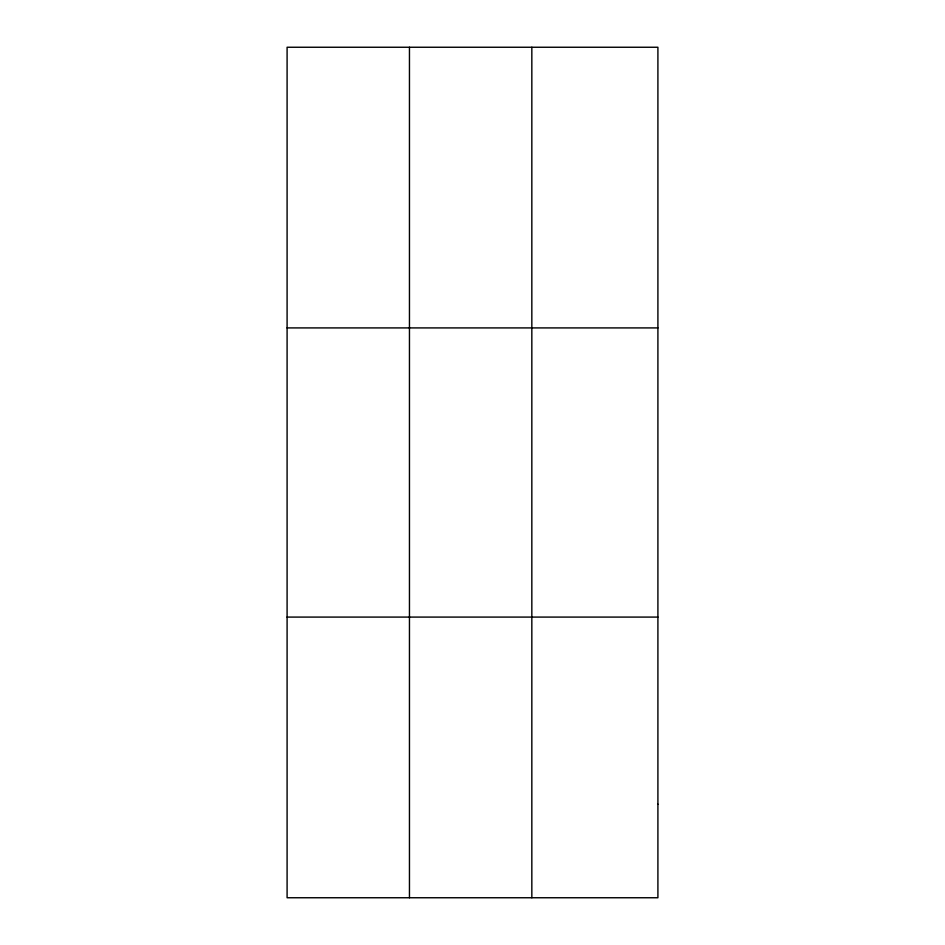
<?xml version="1.0" encoding="UTF-8"?>
<svg xmlns="http://www.w3.org/2000/svg" width="945" height="945" viewBox="0 0 945 945"><rect width="100%" height="100%" fill="white"/><g stroke="black" fill="none" stroke-linecap="round" stroke-linejoin="round"><path stroke-width="1.42" d="M409.457 47.25L409.457 897.75M531.834 47.25L531.834 897.75M287.091 327.915L657.909 327.915M287.091 617.085L657.909 617.085M657.909 804.195L657.909 897.75L287.091 897.75L287.091 47.25L657.909 47.25L657.909 804.195"/></g></svg>
